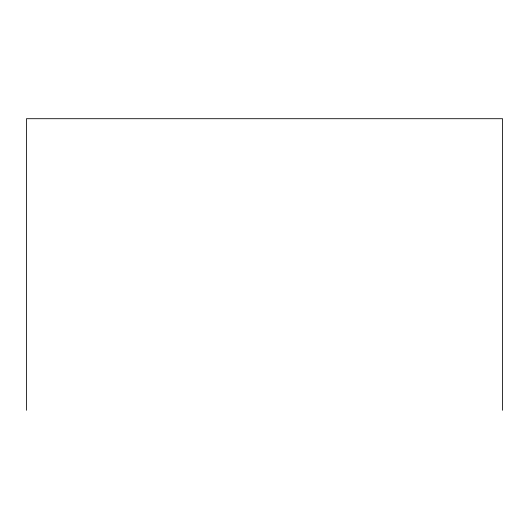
<?xml version="1.0" encoding="UTF-8"?>
<svg xmlns="http://www.w3.org/2000/svg" width="529" height="529" viewBox="0 0 529 529"><rect width="100%" height="100%" fill="white"/><g stroke="black" fill="none" stroke-linecap="round" stroke-linejoin="round"><path stroke-width="0.79" d="M502.55 410.292L502.55 118.708L26.45 118.708L26.45 410.292"/></g></svg>
